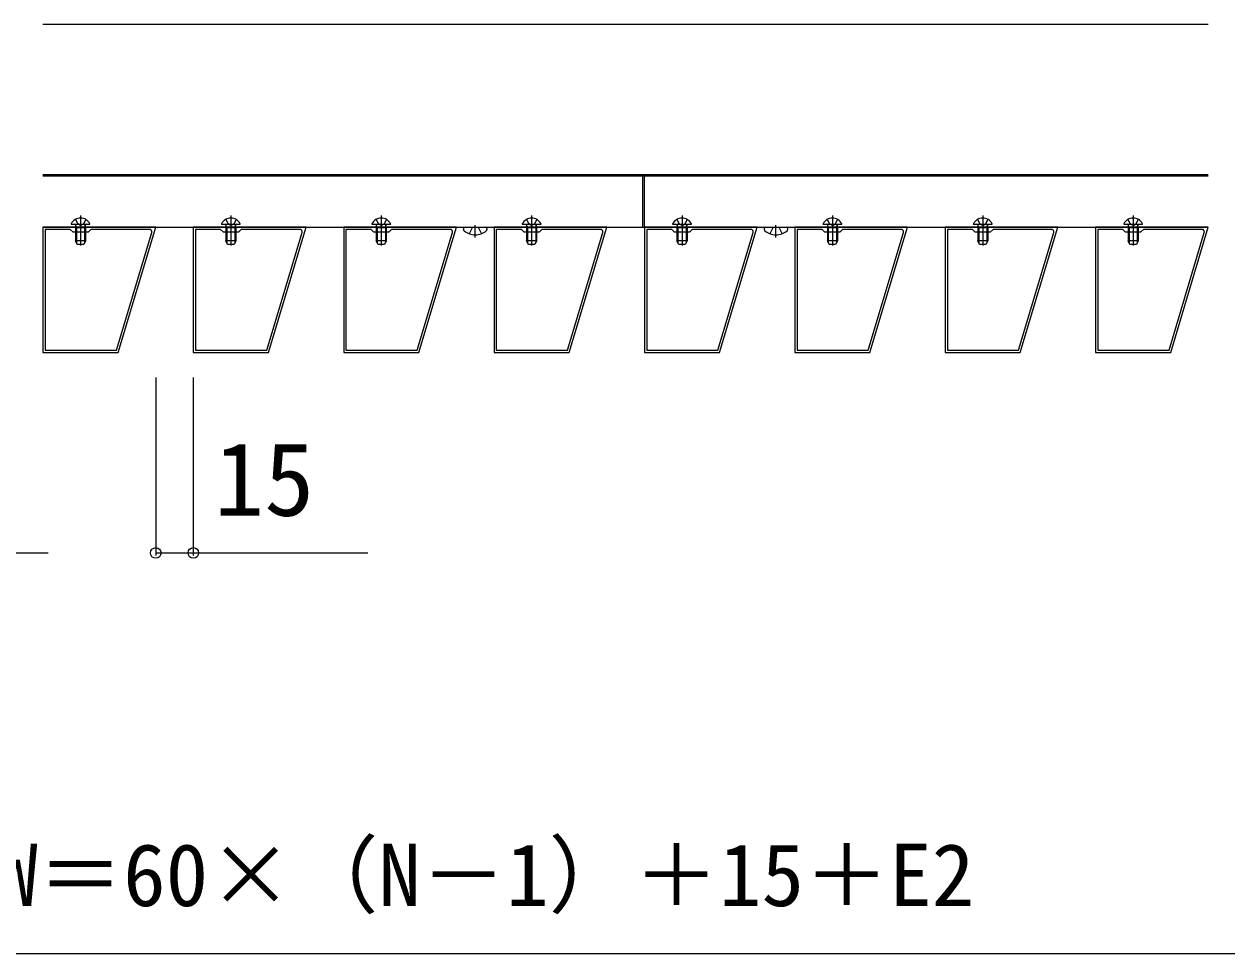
# Model space of a CAD drawing. Units: millimetres, scale not verified. Extents: x -1750 to 1750, y -2608 to 2592.
# Drawn here: x 592.5 to 1072.4, y 1120.5 to 1491.5 of the extents above; entities that cross this region are included whole.
import ezdxf
from ezdxf.enums import TextEntityAlignment as Align

# ---------------------------------------------------------------- set-up
doc = ezdxf.new("R2010")
doc.units = ezdxf.units.MM
doc.header["$LTSCALE"] = 14
for name, color, linetype in [('0-3_YKK_11', 7, 'Continuous'), ('0-4_YKK_12', 2, 'Continuous'), ('0-5_YKK_13', 4, 'Continuous'), ('0-6_YKK_D', 6, 'Continuous')]:
    doc.layers.add(name, color=color, linetype=linetype)
doc.styles.add('ＭＳ ゴシック', font='')
doc.styles.get('ＭＳ ゴシック').set_extended_font_data('MS Gothic')

msp = doc.modelspace()

# ---------------------------------------------------------------- linework, layer by layer
at = {"layer": '0-3_YKK_11'}
for p, q in [((629.33, 1361.4), (643.4, 1408.31)), ((689.33, 1361.4), (703.4, 1408.31)), ((749.33, 1361.4), (763.4, 1408.31)), ((809.33, 1361.4), (823.4, 1408.31)), ((869.33, 1361.4), (883.4, 1408.31)), ((929.33, 1361.4), (943.4, 1408.31)), ((989.33, 1361.4), (1003.4, 1408.31)), ((1049.33, 1361.4), (1063.4, 1408.31))]:
    msp.add_line(p, q, dxfattribs=at)
for points in [[(630, 1360.5), (645, 1410.5), (600, 1410.5), (600, 1360.5)], [(690, 1360.5), (705, 1410.5), (660, 1410.5), (660, 1360.5)], [(750, 1360.5), (765, 1410.5), (720, 1410.5), (720, 1360.5)], [(810, 1360.5), (825, 1410.5), (780, 1410.5), (780, 1360.5)], [(870, 1360.5), (885, 1410.5), (840, 1410.5), (840, 1360.5)], [(930, 1360.5), (945, 1410.5), (900, 1410.5), (900, 1360.5)], [(990, 1360.5), (1005, 1410.5), (960, 1410.5), (960, 1360.5)], [(1050, 1360.5), (1065, 1410.5), (1020, 1410.5), (1020, 1360.5)]]:
    msp.add_lwpolyline(points, close=True, dxfattribs=at)
for points in [[(642.45, 1409.6), (619.1, 1409.6), (618, 1408.5), (612, 1408.5), (610.9, 1409.6), (600.9, 1409.6), (600.9, 1361.4), (629.33, 1361.4)], [(702.45, 1409.6), (679.1, 1409.6), (678, 1408.5), (672, 1408.5), (670.9, 1409.6), (660.9, 1409.6), (660.9, 1361.4), (689.33, 1361.4)], [(762.45, 1409.6), (739.1, 1409.6), (738, 1408.5), (732, 1408.5), (730.9, 1409.6), (720.9, 1409.6), (720.9, 1361.4), (749.33, 1361.4)], [(822.45, 1409.6), (799.1, 1409.6), (798, 1408.5), (792, 1408.5), (790.9, 1409.6), (780.9, 1409.6), (780.9, 1361.4), (809.33, 1361.4)], [(882.45, 1409.6), (859.1, 1409.6), (858, 1408.5), (852, 1408.5), (850.9, 1409.6), (840.9, 1409.6), (840.9, 1361.4), (869.33, 1361.4)], [(942.45, 1409.6), (919.1, 1409.6), (918, 1408.5), (912, 1408.5), (910.9, 1409.6), (900.9, 1409.6), (900.9, 1361.4), (929.33, 1361.4)], [(1002.45, 1409.6), (979.1, 1409.6), (978, 1408.5), (972, 1408.5), (970.9, 1409.6), (960.9, 1409.6), (960.9, 1361.4), (989.33, 1361.4)], [(1062.45, 1409.6), (1039.1, 1409.6), (1038, 1408.5), (1032, 1408.5), (1030.9, 1409.6), (1020.9, 1409.6), (1020.9, 1361.4), (1049.33, 1361.4)]]:
    msp.add_lwpolyline(points, dxfattribs=at)
for centre in [(642.45, 1408.6), (702.45, 1408.6), (762.45, 1408.6), (822.45, 1408.6), (882.45, 1408.6), (942.45, 1408.6), (1002.45, 1408.6), (1062.45, 1408.6)]:
    msp.add_arc(centre, 1, 343.3007, 90, dxfattribs=at)
at = {"layer": '0-4_YKK_12'}
for p, q in [((599.91, 1491.5), (1064.89, 1491.5)), ((599.91, 1431.5), (1064.89, 1431.5)), ((599.91, 1431), (1064.89, 1431)), ((839.4, 1410.5), (839.4, 1431)), ((840, 1410.5), (840, 1431)), ((599.91, 1410.5), (1064.89, 1410.5))]:
    msp.add_line(p, q, dxfattribs=at)
at = {"layer": '0-5_YKK_13'}
for p, q in [((611.4, 1411.6), (618.59, 1411.6)), ((612.95, 1413.57), (613.85, 1411.75)), ((613.38, 1410.2), (613.14, 1411.22)), ((615, 1411.14), (613.85, 1411.75)), ((615, 1415.1), (615, 1403.11)), ((615, 1411.14), (616.14, 1411.75)), ((617.05, 1413.57), (616.14, 1411.75)), ((616.62, 1410.2), (616.86, 1411.22)), ((671.4, 1411.6), (678.59, 1411.6)), ((672.95, 1413.57), (673.85, 1411.75)), ((673.38, 1410.2), (673.14, 1411.22)), ((675, 1411.14), (673.85, 1411.75)), ((675, 1415.1), (675, 1403.11)), ((675, 1411.14), (676.14, 1411.75)), ((677.05, 1413.57), (676.14, 1411.75)), ((676.62, 1410.2), (676.86, 1411.22)), ((731.4, 1411.6), (738.59, 1411.6)), ((732.95, 1413.57), (733.85, 1411.75)), ((733.38, 1410.2), (733.14, 1411.22)), ((735, 1411.14), (733.85, 1411.75)), ((735, 1415.1), (735, 1403.11)), ((735, 1411.14), (736.14, 1411.75)), ((737.05, 1413.57), (736.14, 1411.75)), ((736.62, 1410.2), (736.86, 1411.22)), ((772.5, 1406.4), (772.5, 1411.21)), ((791.4, 1411.6), (798.59, 1411.6)), ((792.95, 1413.57), (793.85, 1411.75)), ((793.38, 1410.2), (793.14, 1411.22)), ((795, 1411.14), (793.85, 1411.75)), ((795, 1415.1), (795, 1403.11)), ((795, 1411.14), (796.14, 1411.75)), ((797.05, 1413.57), (796.14, 1411.75)), ((796.62, 1410.2), (796.86, 1411.22)), ((851.4, 1411.6), (858.59, 1411.6)), ((852.95, 1413.57), (853.85, 1411.75)), ((853.38, 1410.2), (853.14, 1411.22)), ((855, 1411.14), (853.85, 1411.75)), ((855, 1415.1), (855, 1403.11)), ((855, 1411.14), (856.14, 1411.75)), ((857.05, 1413.57), (856.14, 1411.75)), ((856.62, 1410.2), (856.86, 1411.22)), ((892.5, 1406.4), (892.5, 1411.21)), ((911.4, 1411.6), (918.59, 1411.6)), ((912.95, 1413.57), (913.85, 1411.75)), ((913.38, 1410.2), (913.14, 1411.22)), ((915, 1411.14), (913.85, 1411.75)), ((915, 1415.1), (915, 1403.11)), ((915, 1411.14), (916.14, 1411.75)), ((917.05, 1413.57), (916.14, 1411.75)), ((916.62, 1410.2), (916.86, 1411.22)), ((971.4, 1411.6), (978.59, 1411.6)), ((972.95, 1413.57), (973.85, 1411.75)), ((973.38, 1410.2), (973.14, 1411.22)), ((975, 1411.14), (973.85, 1411.75)), ((975, 1415.1), (975, 1403.11)), ((975, 1411.14), (976.14, 1411.75)), ((977.05, 1413.57), (976.14, 1411.75)), ((976.62, 1410.2), (976.86, 1411.22)), ((1031.4, 1411.6), (1038.59, 1411.6)), ((1032.95, 1413.57), (1033.85, 1411.75)), ((1033.38, 1410.2), (1033.14, 1411.22)), ((1035, 1411.14), (1033.85, 1411.75)), ((1035, 1415.1), (1035, 1403.11)), ((1035, 1411.14), (1036.14, 1411.75)), ((1037.05, 1413.57), (1036.14, 1411.75)), ((1036.62, 1410.2), (1036.86, 1411.22)), ((613, 1410.2), (613.14, 1411.01)), ((617, 1410.2), (613, 1410.2)), ((613, 1410.2), (613, 1405)), ((613.38, 1410.2), (613.38, 1404.24)), ((616.62, 1410.2), (616.62, 1404.24)), ((617, 1410.2), (616.85, 1411.01)), ((617, 1410.2), (617, 1405)), ((673, 1410.2), (673.14, 1411.01)), ((677, 1410.2), (673, 1410.2)), ((673, 1410.2), (673, 1405)), ((673.38, 1410.2), (673.38, 1404.24)), ((676.62, 1410.2), (676.62, 1404.24)), ((677, 1410.2), (676.85, 1411.01)), ((677, 1410.2), (677, 1405)), ((733, 1410.2), (733.14, 1411.01)), ((737, 1410.2), (733, 1410.2)), ((733, 1410.2), (733, 1405)), ((733.38, 1410.2), (733.38, 1404.24)), ((736.62, 1410.2), (736.62, 1404.24)), ((737, 1410.2), (736.85, 1411.01)), ((737, 1410.2), (737, 1405)), ((767.76, 1409.64), (767.76, 1409.8)), ((768.46, 1410.5), (776.53, 1410.5)), ((777.23, 1409.64), (777.23, 1409.8)), ((793, 1410.2), (793.14, 1411.01)), ((797, 1410.2), (793, 1410.2)), ((793, 1410.2), (793, 1405)), ((793.38, 1410.2), (793.38, 1404.24)), ((796.62, 1410.2), (796.62, 1404.24)), ((797, 1410.2), (796.85, 1411.01)), ((797, 1410.2), (797, 1405)), ((853, 1410.2), (853.14, 1411.01)), ((857, 1410.2), (853, 1410.2)), ((853, 1410.2), (853, 1405)), ((853.38, 1410.2), (853.38, 1404.24)), ((856.62, 1410.2), (856.62, 1404.24)), ((857, 1410.2), (856.85, 1411.01)), ((857, 1410.2), (857, 1405)), ((887.76, 1409.64), (887.76, 1409.8)), ((888.46, 1410.5), (896.53, 1410.5)), ((897.23, 1409.64), (897.23, 1409.8)), ((913, 1410.2), (913.14, 1411.01)), ((917, 1410.2), (913, 1410.2)), ((913, 1410.2), (913, 1405)), ((913.38, 1410.2), (913.38, 1404.24)), ((916.62, 1410.2), (916.62, 1404.24)), ((917, 1410.2), (916.85, 1411.01)), ((917, 1410.2), (917, 1405)), ((973, 1410.2), (973.14, 1411.01)), ((977, 1410.2), (973, 1410.2)), ((973, 1410.2), (973, 1405)), ((973.38, 1410.2), (973.38, 1404.24)), ((976.62, 1410.2), (976.62, 1404.24)), ((977, 1410.2), (976.85, 1411.01)), ((977, 1410.2), (977, 1405)), ((1033, 1410.2), (1033.14, 1411.01)), ((1037, 1410.2), (1033, 1410.2)), ((1033, 1410.2), (1033, 1405)), ((1033.38, 1410.2), (1033.38, 1404.24)), ((1036.62, 1410.2), (1036.62, 1404.24)), ((1037, 1410.2), (1036.85, 1411.01)), ((1037, 1410.2), (1037, 1405)), ((617, 1405), (613, 1405)), ((613.7, 1403.6), (613, 1405)), ((616.3, 1403.6), (613.7, 1403.6)), ((617, 1405), (616.3, 1403.6)), ((677, 1405), (673, 1405)), ((673.7, 1403.6), (673, 1405)), ((676.3, 1403.6), (673.7, 1403.6)), ((677, 1405), (676.3, 1403.6)), ((737, 1405), (733, 1405)), ((733.7, 1403.6), (733, 1405)), ((736.3, 1403.6), (733.7, 1403.6)), ((737, 1405), (736.3, 1403.6)), ((797, 1405), (793, 1405)), ((793.7, 1403.6), (793, 1405)), ((796.3, 1403.6), (793.7, 1403.6)), ((797, 1405), (796.3, 1403.6)), ((857, 1405), (853, 1405)), ((853.7, 1403.6), (853, 1405)), ((856.3, 1403.6), (853.7, 1403.6)), ((857, 1405), (856.3, 1403.6)), ((917, 1405), (913, 1405)), ((913.7, 1403.6), (913, 1405)), ((916.3, 1403.6), (913.7, 1403.6)), ((917, 1405), (916.3, 1403.6)), ((977, 1405), (973, 1405)), ((973.7, 1403.6), (973, 1405)), ((976.3, 1403.6), (973.7, 1403.6)), ((977, 1405), (976.3, 1403.6)), ((1037, 1405), (1033, 1405)), ((1033.7, 1403.6), (1033, 1405)), ((1036.3, 1403.6), (1033.7, 1403.6)), ((1037, 1405), (1036.3, 1403.6))]:
    msp.add_line(p, q, dxfattribs=at)
for points in [[(771.37, 1410.5), (771.37, 1410.5), (770.05, 1407.84)], [(773.62, 1410.5), (773.62, 1410.5), (774.95, 1407.84)], [(891.37, 1410.5), (891.37, 1410.5), (890.05, 1407.84)], [(893.62, 1410.5), (893.62, 1410.5), (894.95, 1407.84)]]:
    msp.add_lwpolyline(points, dxfattribs=at)
for centre, radius, start, end in [((611.4, 1411.76), 0.154, 152.719, 270), ((615, 1409.9), 4.2, 27.281, 152.719), ((612.65, 1411.1), 0.5, 349.909, 90), ((617.35, 1411.1), 0.5, 90, 190.091), ((618.59, 1411.76), 0.154, 270, 27.281), ((671.4, 1411.76), 0.154, 152.719, 270), ((675, 1409.9), 4.2, 27.281, 152.719), ((672.65, 1411.1), 0.5, 349.909, 90), ((677.35, 1411.1), 0.5, 90, 190.091), ((678.59, 1411.76), 0.154, 270, 27.281), ((731.4, 1411.76), 0.154, 152.719, 270), ((735, 1409.9), 4.2, 27.281, 152.719), ((732.65, 1411.1), 0.5, 349.909, 90), ((737.35, 1411.1), 0.5, 90, 190.091), ((738.59, 1411.76), 0.154, 270, 27.281), ((791.4, 1411.76), 0.154, 152.719, 270), ((795, 1409.9), 4.2, 27.281, 152.719), ((792.65, 1411.1), 0.5, 349.909, 90), ((797.35, 1411.1), 0.5, 90, 190.091), ((798.59, 1411.76), 0.154, 270, 27.281), ((851.4, 1411.76), 0.154, 152.719, 270), ((855, 1409.9), 4.2, 27.281, 152.719), ((852.65, 1411.1), 0.5, 349.909, 90), ((857.35, 1411.1), 0.5, 90, 190.091), ((858.59, 1411.76), 0.154, 270, 27.281), ((911.4, 1411.76), 0.154, 152.719, 270), ((915, 1409.9), 4.2, 27.281, 152.719), ((912.65, 1411.1), 0.5, 349.909, 90), ((917.35, 1411.1), 0.5, 90, 190.091), ((918.59, 1411.76), 0.154, 270, 27.281), ((971.4, 1411.76), 0.154, 152.719, 270), ((975, 1409.9), 4.2, 27.281, 152.719), ((972.65, 1411.1), 0.5, 349.909, 90), ((977.35, 1411.1), 0.5, 90, 190.091), ((978.59, 1411.76), 0.154, 270, 27.281), ((1031.4, 1411.76), 0.154, 152.719, 270), ((1035, 1409.9), 4.2, 27.281, 152.719), ((1032.65, 1411.1), 0.5, 349.909, 90), ((1037.35, 1411.1), 0.5, 90, 190.091), ((1038.59, 1411.76), 0.154, 270, 27.281), ((768.46, 1409.8), 0.7, 92.9579, 180), ((768.63, 1409.64), 0.862, 180, 230.8765), ((772.5, 1414.4), 7, 230.8765, 270), ((768.46, 1409.8), 0.7, 90, 92.9579), ((772.5, 1414.4), 7, 270, 309.1236), ((776.53, 1409.8), 0.7, 87.0421, 90), ((776.53, 1409.8), 0.7, 0, 87.0421), ((776.37, 1409.64), 0.862, 309.1236, 0), ((888.46, 1409.8), 0.7, 92.9579, 180), ((888.63, 1409.64), 0.862, 180, 230.8765), ((892.5, 1414.4), 7, 230.8765, 270), ((888.46, 1409.8), 0.7, 90, 92.9579), ((892.5, 1414.4), 7, 270, 309.1236), ((896.53, 1409.8), 0.7, 87.0421, 90), ((896.53, 1409.8), 0.7, 0, 87.0421), ((896.37, 1409.64), 0.862, 309.1236, 0)]:
    msp.add_arc(centre, radius, start, end, dxfattribs=at)
at = {"layer": '0-6_YKK_D'}
for p, q in [((645, 1350.5), (645, 1279.5)), ((660, 1350.5), (660, 1279.5)), ((1270, 1120.5), (335, 1120.5))]:
    msp.add_line(p, q, dxfattribs=at)
for points in [[(374.96, 1280.5), (434.96, 1280.5), (602.05, 1280.5)], [(645, 1280.5), (660, 1280.5), (729.59, 1280.5)]]:
    msp.add_lwpolyline(points, dxfattribs=at)
for centre in [(645, 1280.5), (660, 1280.5)]:
    msp.add_circle(centre, 2.12, dxfattribs=at)

# ---------------------------------------------------------------- texts
at = {"layer": '0-6_YKK_D', "style": 'ＭＳ ゴシック'}
for s, height, p in [('15', 29.33, (668.36, 1286.5)), ('製品幅：W＝60×（N－1）＋15＋E2', 24.93, (445.02, 1132.1))]:
    msp.add_text(s, height=height, dxfattribs=at).set_placement(p, align=Align.BOTTOM_LEFT)

doc.saveas('drawing.dxf')
